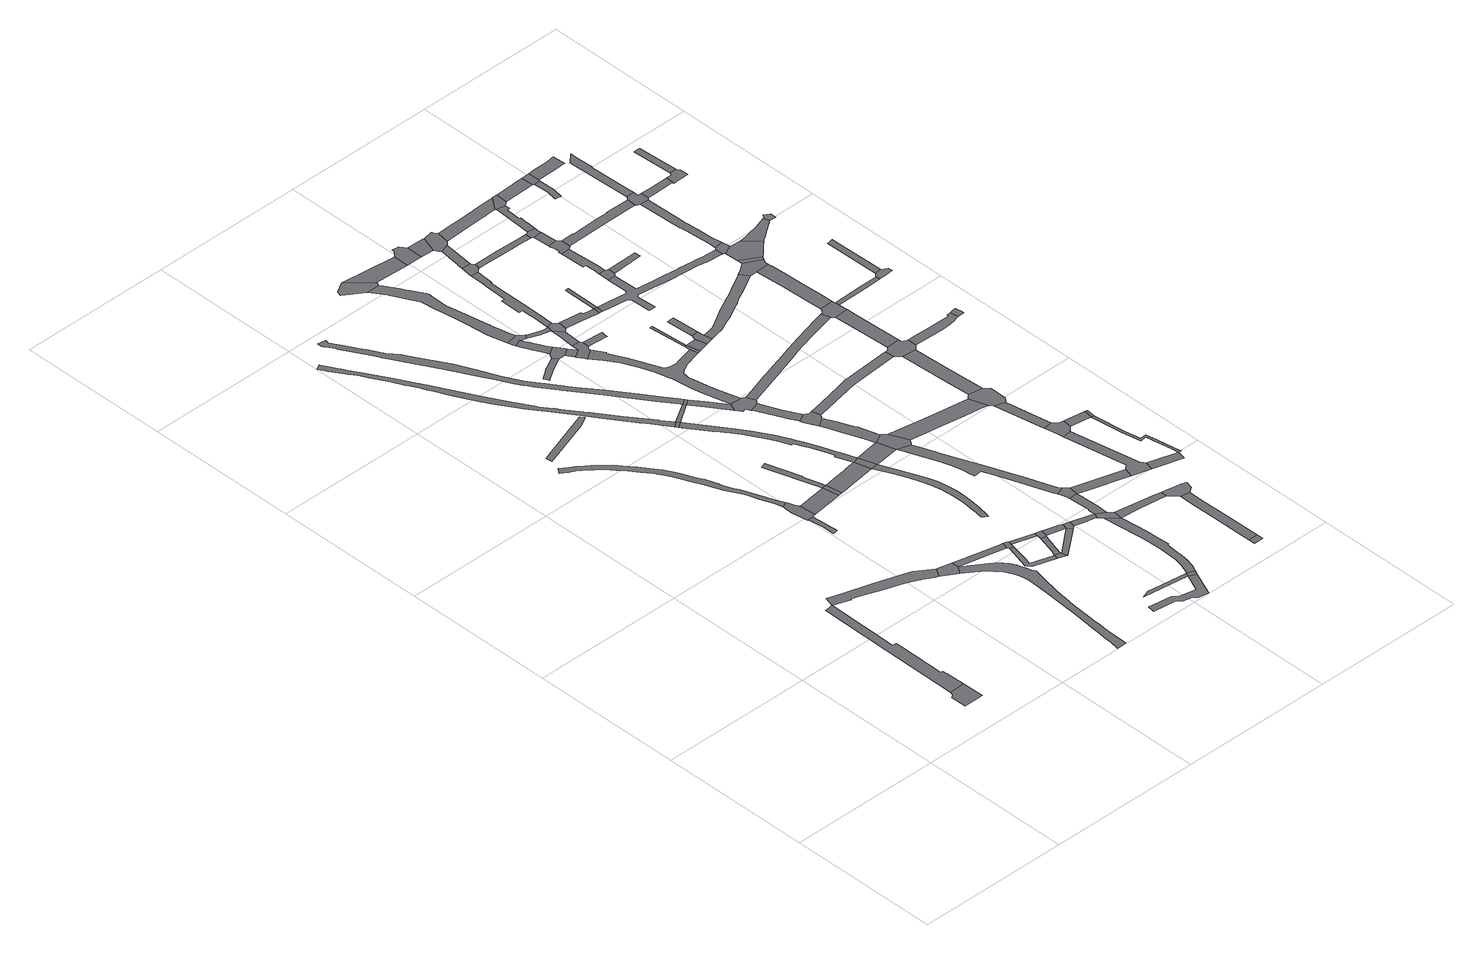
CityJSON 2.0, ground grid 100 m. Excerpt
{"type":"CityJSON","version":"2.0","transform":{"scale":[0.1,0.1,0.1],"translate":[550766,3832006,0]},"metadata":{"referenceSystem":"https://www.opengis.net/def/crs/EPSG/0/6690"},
"CityObjects":{
"road1":{"type":"Road","geometry":[{"type":"MultiSurface","lod":"1","boundaries":[[[0,1,2,3,4,5,6,7,8,9]]]}]},
"road2":{"type":"Road","attributes":{"RoadStructureAttribute.sectionType":"1"},"geometry":[{"type":"MultiSurface","lod":"1","boundaries":[[[10,11,12,13,14,15,16,17,18,19,20,21,22,2,1]]]}]},
"road3":{"type":"Road","geometry":[{"type":"MultiSurface","lod":"1","boundaries":[[[23,24,25,26,27,28,29,20,30,31,32,33,34,35,36,37,38,39,40,41,42,43]]]}]},
"road4":{"type":"Road","attributes":{"RoadStructureAttribute.sectionType":"1"},"geometry":[{"type":"MultiSurface","lod":"1","boundaries":[[[44,45,46,47,48,49,50,51,52,53,54,55,56,57,58,59,60,61,62,63,64,65,66,67,68,69,70,71,72,73,74,75,76,77,78,79,80,81,82,83,84,85,86,87,88,89,90,91,92,93,94,95,96,97,98,99,100,101,102,103,104,105,106,107,108,109,110,111]]]}]},
"road5":{"type":"Road","geometry":[{"type":"MultiSurface","lod":"1","boundaries":[[[112,43,42,113,114,115,116]]]}]},
"road6":{"type":"Road","attributes":{"RoadStructureAttribute.sectionType":"1"},"geometry":[{"type":"MultiSurface","lod":"1","boundaries":[[[117,118,119,120,121,122,123,124,125,126]]]}]},
"road7":{"type":"Road","attributes":{"RoadStructureAttribute.sectionType":"1"},"geometry":[{"type":"MultiSurface","lod":"1","boundaries":[[[127,128,129,130,131,132,133,134,135,136,137,138,139,140,141,142,143,144,145,146,147,148,149,150,151,152,153,154,155,156,157,158,159,160,161,162,163,164,115,114,165,166,167,168,169,170,171,172,173,174,175,176,177,178,179,180,181,182,183,184,185,186,187,188,189,190,191,192]]]}]},
"road8":{"type":"Road","geometry":[{"type":"MultiSurface","lod":"1","boundaries":[[[193,194,195,196,197,198,199]]]}]},
"road9":{"type":"Road","geometry":[{"type":"MultiSurface","lod":"1","boundaries":[[[200,201,202,111,110,203,204,205,206,207,199,198,208,209,210]]]}]},
"road10":{"type":"Road","attributes":{"RoadStructureAttribute.sectionType":"1"},"geometry":[{"type":"MultiSurface","lod":"1","boundaries":[[[211,212,213,214,215,216,217,218,219,220,221,222,223,224,225,226,227,228,229,230,231,232,233,234,235,236,237,238,239,240,241,242,243,244,245,246,247,248,249,250,251,252,253,254,255,256,257,258,259,260,261,262,263,264,265,266,267,268,269,270,271,272,273,274,275]]]}]},
"road11":{"type":"Road","attributes":{"RoadStructureAttribute.sectionType":"1"},"geometry":[{"type":"MultiSurface","lod":"1","boundaries":[[[276,277,278,279,210,209,280,281]]]}]},
"road12":{"type":"Road","attributes":{"RoadStructureAttribute.sectionType":"1"},"geometry":[{"type":"MultiSurface","lod":"1","boundaries":[[[282,283,284,116,115,285,286]]]}]},
"road13":{"type":"Road","geometry":[{"type":"MultiSurface","lod":"1","boundaries":[[[287,276,281,288]]]}]},
"road14":{"type":"Road","attributes":{"RoadStructureAttribute.sectionType":"1"},"geometry":[{"type":"MultiSurface","lod":"1","boundaries":[[[289,290,291,292,276,287]]]}]},
"road15":{"type":"Road","attributes":{"RoadStructureAttribute.sectionType":"1"},"geometry":[{"type":"MultiSurface","lod":"1","boundaries":[[[293,294,295,296,297,298,299,300,301,302,303,304,305,306,307,308,309,310,311,312,313,314,315,316,317,318,319,320,321,322,323,324,325,326,327,328,329,330,331,332,333,334,335,336,337,338,339,340,341,342,343,344,345,346,347,348,349,350,351,352,353,354,355,356,357,358,359,360,361,362]]]}]},
"road16":{"type":"Road","attributes":{"RoadStructureAttribute.sectionType":"1"},"geometry":[{"type":"MultiSurface","lod":"1","boundaries":[[[363,364,365,366,367,368,369,370]]]}]},
"road17":{"type":"Road","geometry":[{"type":"MultiSurface","lod":"1","boundaries":[[[371,372,286,285,363,370,373,374]]]}]},
"road18":{"type":"Road","geometry":[{"type":"MultiSurface","lod":"1","boundaries":[[[275,274,375,376]]]}]},
"road19":{"type":"Road","geometry":[{"type":"MultiSurface","lod":"1","boundaries":[[[367,366,377,378,379,380]]]}]},
"road20":{"type":"Road","attributes":{"RoadStructureAttribute.sectionType":"1"},"geometry":[{"type":"MultiSurface","lod":"1","boundaries":[[[381,382,383,384,385,386,387,388,389,390,391,392,393]]]}]},
"road21":{"type":"Road","attributes":{"RoadStructureAttribute.sectionType":"7"},"geometry":[{"type":"MultiSurface","lod":"1","boundaries":[[[374,373,394,395]]]}]},
"road22":{"type":"Road","attributes":{"RoadStructureAttribute.sectionType":"1"},"geometry":[{"type":"MultiSurface","lod":"1","boundaries":[[[396,397,398,399,400,401,287,288,402,403,404,405,406,407,408,409]]]}]},
"road23":{"type":"Road","attributes":{"RoadStructureAttribute.sectionType":"1"},"geometry":[{"type":"MultiSurface","lod":"1","boundaries":[[[410,411,412,367,380,413,414]]]}]},
"road24":{"type":"Road","attributes":{"RoadStructureAttribute.sectionType":"1"},"geometry":[{"type":"MultiSurface","lod":"1","boundaries":[[[415,416,381,417]]]}]},
"road25":{"type":"Road","geometry":[{"type":"MultiSurface","lod":"1","boundaries":[[[418,419,420,421,422,423,424,425,426,427,428,429]]]}]},
"road26":{"type":"Road","attributes":{"RoadStructureAttribute.sectionType":"7"},"geometry":[{"type":"MultiSurface","lod":"1","boundaries":[[[328,275,376,430]]]}]},
"road27":{"type":"Road","attributes":{"RoadStructureAttribute.sectionType":"1"},"geometry":[{"type":"MultiSurface","lod":"1","boundaries":[[[431,432,433,434,435,436,437,438,439,440,441,442,443,444,376,375,445,446,447,448,449,450,451,452,453,454,455,456,457,458,459,460,461,462,463,464,465,396,466]]]}]},
"road28":{"type":"Road","geometry":[{"type":"MultiSurface","lod":"1","boundaries":[[[467,395,394,468,410,414,469,470,471]]]}]},
"road29":{"type":"Road","attributes":{"RoadStructureAttribute.sectionType":"1"},"geometry":[{"type":"MultiSurface","lod":"1","boundaries":[[[472,378,377,473]]]}]},
"road30":{"type":"Road","attributes":{"RoadStructureAttribute.sectionType":"1"},"geometry":[{"type":"MultiSurface","lod":"1","boundaries":[[[474,475,476,477,478,479,480,481,482,483,484,485,486,487,488,489,490,491,492,493,494,495,496,497,498,499,409]]]}]},
"road31":{"type":"Road","geometry":[{"type":"MultiSurface","lod":"1","boundaries":[[[329,328,430,500]]]}]},
"road32":{"type":"Road","attributes":{"RoadStructureAttribute.sectionType":"1"},"geometry":[{"type":"MultiSurface","lod":"1","boundaries":[[[501,471,470,502,503,472,504]]]}]},
"road33":{"type":"Road","geometry":[{"type":"MultiSurface","lod":"1","boundaries":[[[505,506,507,508,509,510,511,512]]]}]},
"road34":{"type":"Road","geometry":[{"type":"MultiSurface","lod":"1","boundaries":[[[466,396,409,499]]]}]},
"road35":{"type":"Road","attributes":{"RoadStructureAttribute.sectionType":"1"},"geometry":[{"type":"MultiSurface","lod":"1","boundaries":[[[513,514,515,516,517,518,519,520,521]]]}]},
"road36":{"type":"Road","attributes":{"RoadStructureAttribute.sectionType":"1"},"geometry":[{"type":"MultiSurface","lod":"1","boundaries":[[[508,522,523,524,525,526,527,528,529,530,531,532,533,534,535,536,537,538,539,540,541,542,543,544,545,546,547,548,549,550,551,552,553,554,555,556,557,558,509]]]}]},
"road37":{"type":"Road","geometry":[{"type":"MultiSurface","lod":"1","boundaries":[[[417,381,393,559,560]]]}]},
"road38":{"type":"Road","geometry":[{"type":"MultiSurface","lod":"1","boundaries":[[[561,562,563,534,533,564,516,515,565,566,567]]]}]},
"road39":{"type":"Road","attributes":{"RoadStructureAttribute.sectionType":"1"},"geometry":[{"type":"MultiSurface","lod":"1","boundaries":[[[568,500,430,569,570,571]]]}]},
"road40":{"type":"Road","geometry":[{"type":"MultiSurface","lod":"1","boundaries":[[[572,521,520,573,418,429,574,575,576]]]}]},
"road41":{"type":"Road","geometry":[{"type":"MultiSurface","lod":"1","boundaries":[[[504,472,473,577,578]]]}]},
"road42":{"type":"Road","attributes":{"RoadStructureAttribute.sectionType":"1"},"geometry":[{"type":"MultiSurface","lod":"1","boundaries":[[[576,575,579,580]]]}]},
"road43":{"type":"Road","geometry":[{"type":"MultiSurface","lod":"1","boundaries":[[[581,580,579,582,583,584,585,586,587,588,589,590,591,592,593,594]]]}]},
"road44":{"type":"Road","attributes":{"RoadStructureAttribute.sectionType":"7"},"geometry":[{"type":"MultiSurface","lod":"1","boundaries":[[[595,596,597,466,499,598,599,600,601,602]]]}]},
"road45":{"type":"Road","geometry":[{"type":"MultiSurface","lod":"1","boundaries":[[[603,604,567,566,605,606,607,608]]]}]},
"road46":{"type":"Road","geometry":[{"type":"MultiSurface","lod":"1","boundaries":[[[609,571,570,610,611,612,613,614,615,616,617,618,619,620,621,622,623,624,625,626]]]}]},
"road47":{"type":"Road","attributes":{"RoadStructureAttribute.sectionType":"1"},"geometry":[{"type":"MultiSurface","lod":"1","boundaries":[[[627,578,577,628,629,630]]]}]},
"road48":{"type":"Road","attributes":{"RoadStructureAttribute.sectionType":"1"},"geometry":[{"type":"MultiSurface","lod":"1","boundaries":[[[505,512,631,632]]]}]},
"road49":{"type":"Road","attributes":{"RoadStructureAttribute.sectionType":"1"},"geometry":[{"type":"MultiSurface","lod":"1","boundaries":[[[633,634,635,636,637,638,639,640,641,642,643,644,645,646,647,648,649,650,651,652,560,559,653,654,655,656,657,658,659,660,661,662]]]}]},
"road50":{"type":"Road","attributes":{"RoadStructureAttribute.sectionType":"1"},"geometry":[{"type":"MultiSurface","lod":"1","boundaries":[[[663,619,618,664,665,666,667,668,669]]]}]},
"road51":{"type":"Road","geometry":[{"type":"MultiSurface","lod":"1","boundaries":[[[670,671,672,673,674,675,676,677,678,679,680,681,682,683,684,685,686,687,688,587,586,689,690,691,692,693,694,695,696,697,698,699,609,626,700,701,702,703,704,705,706,707,708,709,710,711,712,713,714,715,716,717,718,719,720]]]}]},
"road52":{"type":"Road","attributes":{"RoadStructureAttribute.sectionType":"1"},"geometry":[{"type":"MultiSurface","lod":"1","boundaries":[[[607,721,722,581,594,723,724]]]}]},
"road53":{"type":"Road","geometry":[{"type":"MultiSurface","lod":"1","boundaries":[[[725,726,727,669,668,728,729,730,731,732,733,734,735]]]}]},
"road54":{"type":"Road","attributes":{"RoadStructureAttribute.sectionType":"1"},"geometry":[{"type":"MultiSurface","lod":"1","boundaries":[[[736,737,738,739,740,741,731,730,742,743,744,745,746,595,747]]]}]},
"road55":{"type":"Road","geometry":[{"type":"MultiSurface","lod":"1","boundaries":[[[748,749,750,751,752,608,607,724,753,754]]]}]},
"road56":{"type":"Road","geometry":[{"type":"MultiSurface","lod":"1","boundaries":[[[755,756,757,593,592]]]}]},
"road57":{"type":"Road","geometry":[{"type":"MultiSurface","lod":"1","boundaries":[[[630,629,758,633,662,759,760,761,762]]]}]},
"road58":{"type":"Road","geometry":[{"type":"MultiSurface","lod":"1","boundaries":[[[763,764,747,595,602,765,766,767,768,769,770]]]}]},
"road59":{"type":"Road","attributes":{"RoadStructureAttribute.sectionType":"1"},"geometry":[{"type":"MultiSurface","lod":"1","boundaries":[[[602,771,772,773,774,775,776,777,778,779,780,781,782,783,784,785,786,787,788,789,790,791,792,793,794,795,796,797,798,799,800,801,802,803,804,805,765]]]}]},
"road60":{"type":"Road","attributes":{"RoadStructureAttribute.sectionType":"1"},"geometry":[{"type":"MultiSurface","lod":"1","boundaries":[[[806,807,808,809,810,811,812,813,814,815,816,817,818,819,630,762]]]}]},
"road61":{"type":"Road","geometry":[{"type":"MultiSurface","lod":"1","boundaries":[[[795,794,820,821,822,823,824,814,813,825]]]}]},
"road62":{"type":"Road","attributes":{"RoadStructureAttribute.sectionType":"1"},"geometry":[{"type":"MultiSurface","lod":"1","boundaries":[[[826,827,828,829,830,831,832,833,834,835,836,837,838,839,840,751,750,841,842,843,844,845,846,847,848,849,850,851]]]}]},
"road63":{"type":"Road","attributes":{"RoadStructureAttribute.sectionType":"1"},"geometry":[{"type":"MultiSurface","lod":"1","boundaries":[[[852,853,854,855,856,857,858,859,860,754,753,861,862,863,864]]]}]},
"road64":{"type":"Road","geometry":[{"type":"MultiSurface","lod":"1","boundaries":[[[865,866,867,632,631,868,869,870,871]]]}]},
"road65":{"type":"Road","attributes":{"RoadStructureAttribute.sectionType":"1"},"geometry":[{"type":"MultiSurface","lod":"1","boundaries":[[[872,873,874,759,662,875,876,877]]]}]},
"road66":{"type":"Road","geometry":[{"type":"MultiSurface","lod":"1","boundaries":[[[878,879,880,720,719,881]]]}]},
"road67":{"type":"Road","geometry":[{"type":"MultiSurface","lod":"1","boundaries":[[[882,883,884,885,826,851,886,887,888,889]]]}]},
"road68":{"type":"Road","attributes":{"RoadStructureAttribute.sectionType":"1"},"geometry":[{"type":"MultiSurface","lod":"1","boundaries":[[[890,891,892,879,878]]]}]},
"road69":{"type":"Road","geometry":[{"type":"MultiSurface","lod":"1","boundaries":[[[893,894,895,896]]]}]},
"road70":{"type":"Road","attributes":{"RoadStructureAttribute.sectionType":"1"},"geometry":[{"type":"MultiSurface","lod":"1","boundaries":[[[897,898,878,881,899,900]]]}]},
"road71":{"type":"Road","geometry":[{"type":"MultiSurface","lod":"1","boundaries":[[[864,863,901,902]]]}]},
"road72":{"type":"Road","attributes":{"RoadStructureAttribute.sectionType":"1"},"geometry":[{"type":"MultiSurface","lod":"1","boundaries":[[[903,869,868,904,905]]]}]},
"road73":{"type":"Road","attributes":{"RoadStructureAttribute.sectionType":"1"},"geometry":[{"type":"MultiSurface","lod":"1","boundaries":[[[906,907,825,813,908,909,910,911]]]}]},
"road74":{"type":"Road","attributes":{"RoadStructureAttribute.sectionType":"1"},"geometry":[{"type":"MultiSurface","lod":"1","boundaries":[[[912,913,914,915,916,882,889]]]}]},
"road75":{"type":"Road","geometry":[{"type":"MultiSurface","lod":"1","boundaries":[[[917,918,919,864,902]]]}]},
"road76":{"type":"Road","geometry":[{"type":"MultiSurface","lod":"1","boundaries":[[[920,921,922,897,900,923,924,925]]]}]},
"road77":{"type":"Road","attributes":{"RoadStructureAttribute.sectionType":"1"},"geometry":[{"type":"MultiSurface","lod":"1","boundaries":[[[926,927,928,929,930,770,769,931,932,933,934,935,936]]]}]},
"road78":{"type":"Road","attributes":{"RoadStructureAttribute.sectionType":"1"},"geometry":[{"type":"MultiSurface","lod":"1","boundaries":[[[937,938,939,940,893,896,941,942,943,944]]]}]},
"road79":{"type":"Road","geometry":[{"type":"MultiSurface","lod":"1","boundaries":[[[945,946,947,905,904,948,949,913,912,950,951,952,953]]]}]},
"road80":{"type":"Road","geometry":[{"type":"MultiSurface","lod":"1","boundaries":[[[954,955,956,922,921]]]}]},
"road81":{"type":"Road","attributes":{"RoadStructureAttribute.sectionType":"1"},"geometry":[{"type":"MultiSurface","lod":"1","boundaries":[[[957,958,959,960,735,734,961,962,963,964,965]]]}]},
"road82":{"type":"Road","attributes":{"RoadStructureAttribute.sectionType":"1"},"geometry":[{"type":"MultiSurface","lod":"1","boundaries":[[[966,967,968,969,970,971,972,973,974,975,976,977,623,622,978,979,980,981,982,983,984,985,986,987]]]}]},
"road83":{"type":"Road","geometry":[{"type":"MultiSurface","lod":"1","boundaries":[[[988,989,990,877,876,937,944,991,992]]]}]},
"road84":{"type":"Road","attributes":{"RoadStructureAttribute.sectionType":"1"},"geometry":[{"type":"MultiSurface","lod":"1","boundaries":[[[993,994,995,996,997,998,888,887,999,1000,1001,1002,1003,1004,1005]]]}]},
"road85":{"type":"Road","attributes":{"RoadStructureAttribute.sectionType":"1"},"geometry":[{"type":"MultiSurface","lod":"1","boundaries":[[[1006,1007,1008,1009,1010,1011,911,910,1012,1013]]]}]},
"road86":{"type":"Road","geometry":[{"type":"MultiSurface","lod":"1","boundaries":[[[1014,1015,1016,1017,1018,1019]]]}]},
"road87":{"type":"Road","geometry":[{"type":"MultiSurface","lod":"1","boundaries":[[[1020,1021,1022,1023,1024,1008,1007,1025,1026]]]}]},
"road88":{"type":"Road","attributes":{"RoadStructureAttribute.sectionType":"1"},"geometry":[{"type":"MultiSurface","lod":"1","boundaries":[[[1027,1028,1022,1021,1029]]]}]},
"road89":{"type":"Road","attributes":{"RoadStructureAttribute.sectionType":"1"},"geometry":[{"type":"MultiSurface","lod":"1","boundaries":[[[1030,1031,1032,1033,1034,1035,1036,1014,1019]]]}]},
"road90":{"type":"Road","geometry":[{"type":"MultiSurface","lod":"1","boundaries":[[[1037,1038,1039,1013,1012,1040,1041,1042]]]}]},
"road91":{"type":"Road","attributes":{"RoadStructureAttribute.sectionType":"1"},"geometry":[{"type":"MultiSurface","lod":"1","boundaries":[[[1043,1044,1045,1046,1047,1048,1049,1050,953,952,1051,1052,1053,1054,1055,1056,1057,1058,1059]]]}]},
"road92":{"type":"Road","geometry":[{"type":"MultiSurface","lod":"1","boundaries":[[[1060,1061,1062,936,935,1063,1027,1029,1064,1065,1066,1067,1068,1069,1070]]]}]},
"road93":{"type":"Road","attributes":{"RoadStructureAttribute.sectionType":"1"},"geometry":[{"type":"MultiSurface","lod":"1","boundaries":[[[1071,1072,1073,1074,1075,1076,1077,1078,1079,1080,1081,1082,925,924,1083,1084,1085,1086,1087,1088,1089,1090,1091,1092,1093,1094]]]}]},
"road94":{"type":"Road","geometry":[{"type":"MultiSurface","lod":"1","boundaries":[[[1095,1096,1097,1098,1099,1100,1101,1102,1033,1032,1103,1104]]]}]},
"road95":{"type":"Road","attributes":{"RoadStructureAttribute.sectionType":"1"},"geometry":[{"type":"MultiSurface","lod":"1","boundaries":[[[1015,1105,1106,1107,1108,1109,1110,1111,902,901,1112,1113,1114,1115,1116,1117,1118,1119,1120,1121,1122,1123,1124,1125,1126,1127,1128,1129,1130,1131,1132,1133,1134,1135,1136,1137,1138,1139,1140,1141,1016]]]}]},
"road96":{"type":"Road","attributes":{"RoadStructureAttribute.sectionType":"1"},"geometry":[{"type":"MultiSurface","lod":"1","boundaries":[[[1142,1143,1144,1098,1097]]]}]},
"road97":{"type":"Road","geometry":[{"type":"MultiSurface","lod":"1","boundaries":[[[1145,1146,1005,1004,1147,1143,1142,1148,1149]]]}]},
"road98":{"type":"Road","geometry":[{"type":"MultiSurface","lod":"1","boundaries":[[[1150,1151,1018,1017]]]}]},
"road99":{"type":"Road","attributes":{"RoadStructureAttribute.sectionType":"1"},"geometry":[{"type":"MultiSurface","lod":"1","boundaries":[[[1152,1153,1154,1060,1070,1155,1156,1157]]]}]},
"road100":{"type":"Road","attributes":{"RoadStructureAttribute.sectionType":"1"},"geometry":[{"type":"MultiSurface","lod":"1","boundaries":[[[1026,1025,1158,1159,1160]]]}]},
"road101":{"type":"Road","attributes":{"RoadStructureAttribute.sectionType":"1"},"geometry":[{"type":"MultiSurface","lod":"1","boundaries":[[[1161,1162,1163,1164,1165,1166,1042,1167,1168,1169,1170,1171,1172,1173]]]}]},
"road102":{"type":"Road","attributes":{"RoadStructureAttribute.sectionType":"1"},"geometry":[{"type":"MultiSurface","lod":"1","boundaries":[[[1174,1145,1149,1175,1176,1177,1178,1179,1180,1181,1182,1183]]]}]},
"road103":{"type":"Road","geometry":[{"type":"MultiSurface","lod":"1","boundaries":[[[1184,1185,1186,1187,1188,1189,1190,957,965,1191,1192,1152,1157,1193,1194,1195]]]}]},
"road104":{"type":"Road","geometry":[{"type":"MultiSurface","lod":"1","boundaries":[[[1160,1159,1161,1173,1196]]]}]},
"road105":{"type":"Road","geometry":[{"type":"MultiSurface","lod":"1","boundaries":[[[1197,1198,1043,1059,1174,1183,1199,1200]]]}]},
"road106":{"type":"Road","attributes":{"RoadStructureAttribute.sectionType":"1"},"geometry":[{"type":"MultiSurface","lod":"1","boundaries":[[[1201,1202,1203,1204,1205,1189,1188]]]}]},
"road107":{"type":"Road","geometry":[{"type":"MultiSurface","lod":"1","boundaries":[[[1206,1207,1208,1209,1210,966,987,1211,1204,1203,1212,1213,1214]]]}]},
"road108":{"type":"Road","attributes":{"RoadStructureAttribute.sectionType":"1"},"geometry":[{"type":"MultiSurface","lod":"1","boundaries":[[[1215,1216,1217,1218,1219,1104,1103,1220,1221,1222]]]}]},
"road109":{"type":"Road","attributes":{"RoadStructureAttribute.sectionType":"1"},"geometry":[{"type":"MultiSurface","lod":"1","boundaries":[[[1223,1224,1225,1226,1197,1200,1227,1228,1229]]]}]},
"road110":{"type":"Road","attributes":{"RoadStructureAttribute.sectionType":"1"},"geometry":[{"type":"MultiSurface","lod":"1","boundaries":[[[1230,1231,1232,1233,1234,1235,1236,1237,1208,1207]]]}]},
"road111":{"type":"Road","attributes":{"RoadStructureAttribute.sectionType":"1"},"geometry":[{"type":"MultiSurface","lod":"1","boundaries":[[[1238,1239,1240,1241,1242,1071,1094,1243,1244,1235,1234,1245,1246]]]}]},
"road112":{"type":"Road","attributes":{"RoadStructureAttribute.sectionType":"1"},"geometry":[{"type":"MultiSurface","lod":"1","boundaries":[[[1247,1248,1249,1250,1251,1252,1195,1194,1253,1254,1255,1256,1257,1258,1259]]]}]},
"road113":{"type":"Road","geometry":[{"type":"MultiSurface","lod":"1","boundaries":[[[1260,1261,1262,1263,1264,1265,1266]]]}]},
"road114":{"type":"Road","geometry":[{"type":"MultiSurface","lod":"1","boundaries":[[[1267,1268,1238,1246,1269]]]}]},
"road115":{"type":"Road","geometry":[{"type":"MultiSurface","lod":"1","boundaries":[[[1270,1271,1272,1273,1274,1275,1131,1130,1276,1277,1278]]]}]},
"road116":{"type":"Road","geometry":[{"type":"MultiSurface","lod":"1","boundaries":[[[1279,1223,1229,1266,1265,1280]]]}]},
"road117":{"type":"Road","attributes":{"RoadStructureAttribute.sectionType":"1"},"geometry":[{"type":"MultiSurface","lod":"1","boundaries":[[[1281,1214,1213,1282,1283,1284]]]}]},
"road118":{"type":"Road","attributes":{"RoadStructureAttribute.sectionType":"1"},"geometry":[{"type":"MultiSurface","lod":"1","boundaries":[[[1285,1278,1277,1267,1269,1286,1287,1288,1289,1290]]]}]},
"road119":{"type":"Road","attributes":{"RoadStructureAttribute.sectionType":"1"},"geometry":[{"type":"MultiSurface","lod":"1","boundaries":[[[1291,1292,1293,1294,1295,1296,1297,1298,1299,1300,1273,1272,1301,1302,1303,1304,1305,1306,1307]]]}]},
"road120":{"type":"Road","geometry":[{"type":"MultiSurface","lod":"1","boundaries":[[[1308,1309,1247,1259,1310,1311]]]}]},
"road121":{"type":"Road","attributes":{"RoadStructureAttribute.sectionType":"1"},"geometry":[{"type":"MultiSurface","lod":"1","boundaries":[[[1312,1313,1314,1315,1316,1279,1280,1317,1318,1319,1320,1321,1322]]]}]},
"road122":{"type":"Road","geometry":[{"type":"MultiSurface","lod":"1","boundaries":[[[1323,1324,1325,1222,1221,1326,1291,1307,1327,1328]]]}]},
"road123":{"type":"Road","attributes":{"RoadStructureAttribute.sectionType":"1"},"geometry":[{"type":"MultiSurface","lod":"1","boundaries":[[[1329,1330,1331,1332,1333,1334,1290,1289,1335,1336,1337,1338,1339]]]}]},
"road124":{"type":"Road","attributes":{"RoadStructureAttribute.sectionType":"1"},"geometry":[{"type":"MultiSurface","lod":"1","boundaries":[[[1340,1341,1342,1343,1344,1345,1346,1325,1324]]]}]},
"road125":{"type":"Road","geometry":[{"type":"MultiSurface","lod":"1","boundaries":[[[1347,1348,1349,1350,1351,1352,1284,1283,1353,1354,1355,1356,1357]]]}]},
"road126":{"type":"Road","attributes":{"RoadStructureAttribute.sectionType":"1"},"geometry":[{"type":"MultiSurface","lod":"1","boundaries":[[[1358,1359,1360,1361,1350,1349]]]}]},
"road127":{"type":"Road","attributes":{"RoadStructureAttribute.sectionType":"1"},"geometry":[{"type":"MultiSurface","lod":"1","boundaries":[[[1362,1328,1327,1363,1364,1365,1366,1367,1368]]]}]},
"road128":{"type":"Road","geometry":[{"type":"MultiSurface","lod":"1","boundaries":[[[1369,1370,1371,1329,1339,1372,1373]]]}]},
"road129":{"type":"Road","geometry":[{"type":"MultiSurface","lod":"1","boundaries":[[[1374,1375,1376,1368,1367,1377,1378,1379]]]}]},
"road130":{"type":"Road","attributes":{"RoadStructureAttribute.sectionType":"1"},"geometry":[{"type":"MultiSurface","lod":"1","boundaries":[[[1380,1381,1382,1375,1374]]]}]}
},
"vertices":[
[608,316,0],[607,365,0],[506,363,0],[501,346,0],[494,333,0],[479,326,0],[478,222,0],[518,222,0],[566,221,0],[610,222,0],
[605,497,0],[603,498,0],[601,524,0],[590,525,0],[592,743,0],[592,826,0],[592,844,0],[592,875,0],[577,875,0],[564,875,0],[573,1356,0],[516,1348,0],[511,875,0],
[1180,1203,0],[1095,1260,0],[1093,1261,0],[1054,1274,0],[857,1338,0],[688,1391,0],[593,1421,0],[601,1346,0],[602,1346,0],[681,1317,0],[684,1326,0],[749,1303,0],[865,1261,0],[988,1218,0],[1055,1188,0],[1075,1179,0],[1081,1176,0],[1146,1140,0],[1162,1131,0],[1165,1130,0],[1201,1189,0],
[997,2219,0],[976,2270,0],[971,2285,0],[953,2335,0],[934,2382,0],[916,2430,0],[901,2462,0],[877,2512,0],[870,2544,0],[870,2548,0],[868,2555,0],[867,2556,0],[865,2564,0],[854,2598,0],[845,2616,0],[841,2625,0],[823,2666,0],[793,2737,0],[772,2779,0],[736,2843,0],[694,2907,0],[654,2962,0],[604,3023,0],[587,3044,0],[578,3054,0],[559,3073,0],[526,3105,0],[486,3144,0],[460,3164,0],[426,3192,0],[424,3193,0],[419,3196,0],[389,3216,0],[342,3250,0],[340,3251,0],[313,3215,0],[331,3201,0],[357,3187,0],[367,3182,0],[382,3174,0],[392,3168,0],[418,3148,0],[448,3128,0],[473,3105,0],[507,3072,0],[536,3042,0],[542,3036,0],[551,3025,0],[556,3018,0],[581,2988,0],[640,2911,0],[680,2855,0],[696,2828,0],[721,2785,0],[742,2741,0],[780,2658,0],[810,2592,0],[829,2543,0],[833,2533,0],[853,2483,0],[906,2380,0],[920,2341,0],[934,2302,0],[952,2253,0],[967,2210,0],[972,2194,0],[983,2156,0],[1016,2177,0],
[1216,1185,0],[1231,1090,0],[1264,1069,0],[1294,1118,0],[1300,1165,0],
[365,3321,0],[415,3337,0],[427,3342,0],[688,3429,0],[754,3465,0],[737,3492,0],[705,3481,0],[414,3380,0],[353,3358,0],[359,3319,0],
[1490,22,0],[1490,46,0],[1489,66,0],[1491,95,0],[1492,126,0],[1495,173,0],[1498,215,0],[1501,269,0],[1505,308,0],[1510,374,0],[1515,427,0],[1519,473,0],[1526,522,0],[1530,552,0],[1540,613,0],[1546,643,0],[1551,669,0],[1555,692,0],[1560,713,0],[1565,741,0],[1569,759,0],[1572,771,0],[1578,797,0],[1571,809,0],[1565,823,0],[1556,854,0],[1553,862,0],[1545,885,0],[1537,906,0],[1534,912,0],[1524,931,0],[1515,946,0],[1506,959,0],[1496,971,0],[1486,982,0],[1473,995,0],[1465,1002,0],[1442,1021,0],[1311,1040,0],[1357,1004,0],[1403,964,0],[1410,956,0],[1433,933,0],[1448,911,0],[1466,875,0],[1473,853,0],[1481,826,0],[1488,802,0],[1490,788,0],[1491,784,0],[1493,767,0],[1493,728,0],[1489,668,0],[1484,604,0],[1479,540,0],[1475,472,0],[1471,434,0],[1470,414,0],[1465,365,0],[1459,308,0],[1450,233,0],[1445,180,0],[1437,101,0],[1433,64,0],[1425,2,0],[1490,6,0],
[1016,1878,0],[1016,1800,0],[1016,1798,0],[1033,1801,0],[1049,1803,0],[1037,1983,0],[1001,1977,0],
[1050,2101,0],[1037,2129,0],[1022,2163,0],[981,2144,0],[979,2121,0],[980,2092,0],[980,2087,0],[999,1977,0],[1037,1984,0],[1062,1988,0],[1052,2096,0],
[1079,3094,0],[1025,3169,0],[1024,3171,0],[973,3241,0],[907,3332,0],[802,3481,0],[796,3489,0],[769,3527,0],[708,3612,0],[691,3636,0],[668,3669,0],[638,3711,0],[625,3732,0],[567,3829,0],[561,3839,0],[558,3846,0],[481,3989,0],[379,4187,0],[342,4257,0],[298,4340,0],[243,4439,0],[158,4588,0],[126,4647,0],[123,4650,0],[96,4697,0],[93,4701,0],[67,4753,0],[38,4805,0],[3,4785,0],[22,4753,0],[35,4731,0],[65,4679,0],[75,4662,0],[96,4633,0],[96,4632,0],[97,4631,0],[124,4590,0],[137,4567,0],[155,4533,0],[213,4424,0],[251,4350,0],[256,4340,0],[288,4278,0],[301,4249,0],[305,4241,0],[306,4239,0],[325,4200,0],[365,4117,0],[407,4032,0],[444,3957,0],[484,3888,0],[512,3843,0],[523,3825,0],[569,3753,0],[627,3671,0],[645,3644,0],[708,3554,0],[748,3496,0],[793,3429,0],[870,3319,0],[934,3227,0],[941,3218,0],[972,3173,0],[1045,3068,0],[1080,3093,0],
[1251,2123,0],[1246,2122,0],[1241,2121,0],[1153,2110,0],[1175,2003,0],[1268,2016,0],
[1596,1097,0],[1478,1123,0],[1463,1125,0],[1604,1051,0],[1614,1093,0],
[1280,2128,0],[1294,2020,0],
[1237,2270,0],[1244,2273,0],[1175,2498,0],[1139,2485,0],
[161,4941,0],[161,4910,0],[161,4907,0],[168,4897,0],[183,4876,0],[204,4844,0],[209,4837,0],[206,4835,0],[205,4834,0],[207,4830,0],[223,4801,0],[239,4771,0],[245,4761,0],[268,4718,0],[319,4625,0],[327,4609,0],[330,4604,0],[409,4460,0],[475,4342,0],[506,4289,0],[604,4102,0],[631,4050,0],[686,3944,0],[708,3902,0],[709,3899,0],[713,3894,0],[734,3863,0],[741,3853,0],[822,3735,0],[831,3721,0],[948,3557,0],[977,3517,0],[1130,3297,0],[1209,3187,0],[1211,3185,0],[1215,3179,0],[1250,3203,0],[1228,3234,0],[1181,3300,0],[1181,3301,0],[1106,3408,0],[995,3566,0],[901,3692,0],[804,3833,0],[774,3875,0],[735,3930,0],[675,4049,0],[670,4060,0],[667,4068,0],[625,4165,0],[623,4171,0],[621,4175,0],[617,4183,0],[611,4196,0],[563,4303,0],[540,4343,0],[461,4484,0],[418,4562,0],[392,4593,0],[365,4625,0],[364,4627,0],[360,4634,0],[354,4644,0],[345,4661,0],[312,4724,0],[292,4759,0],[279,4781,0],[239,4851,0],[207,4908,0],[212,4931,0],
[1611,1037,0],[1565,870,0],[1590,840,0],[1737,794,0],[1745,823,0],[1598,869,0],[1608,906,0],[1636,1032,0],
[1641,1087,0],[1630,1089,0],[1641,1057,0],[1648,1080,0],
[1058,3049,0],[1094,3074,0],
[1796,774,0],[1784,810,0],[1782,813,0],[1781,815,0],
[2141,188,0],[2089,71,0],[1987,94,0],[1950,122,0],[1796,142,0],[1790,97,0],[1932,78,0],[1968,52,0],[2025,39,0],[2050,14,0],[2116,5,0],[2137,52,0],[2185,164,0],
[1794,1011,0],[1801,1036,0],
[1530,2165,0],[1527,2164,0],[1510,2162,0],[1456,2154,0],[1453,2153,0],[1353,2138,0],[1323,2024,0],[1379,2032,0],[1406,2036,0],[1454,2043,0],[1482,2048,0],[1527,2054,0],[1533,2054,0],[1559,2058,0],
[1792,982,0],[1757,856,0],[1746,826,0],[1792,856,0],[1826,972,0],
[1887,245,0],[1839,227,0],[2148,211,0],
[985,3962,0],[906,3922,0],[895,3916,0],[888,3911,0],[825,3867,0],[834,3850,0],[843,3833,0],[845,3834,0],[906,3876,0],[918,3884,0],[1005,3929,0],[1007,3930,0],
[1226,3162,0],
[1550,2236,0],[1533,2281,0],[1531,2286,0],[1494,2386,0],[1450,2494,0],[1438,2521,0],[1425,2549,0],[1382,2641,0],[1348,2700,0],[1326,2738,0],[1271,2824,0],[1220,2899,0],[1151,2993,0],[1099,3067,0],[1070,3032,0],[1154,2913,0],[1167,2896,0],[1182,2879,0],[1205,2842,0],[1214,2835,0],[1261,2763,0],[1319,2668,0],[1342,2626,0],[1369,2571,0],[1394,2511,0],[1402,2515,0],[1406,2506,0],[1431,2457,0],[1450,2417,0],[1467,2373,0],[1489,2312,0],[1500,2280,0],[1496,2279,0],[1489,2276,0],[1490,2271,0],[1568,2179,0],
[1839,1025,0],[1798,1003,0],[1830,977,0],[1834,980,0],[1843,1023,0],
[1954,949,0],[1978,919,0],
[1562,2051,0],[1610,1949,0],[1648,1857,0],[1674,1785,0],[1690,1725,0],[1703,1657,0],[1711,1580,0],[1709,1493,0],[1703,1419,0],[1703,1415,0],[1691,1340,0],[1707,1329,0],[1724,1318,0],[1725,1326,0],[1742,1412,0],[1742,1413,0],[1743,1415,0],[1752,1480,0],[1756,1546,0],[1756,1603,0],[1748,1663,0],[1737,1728,0],[1719,1790,0],[1688,1870,0],[1655,1952,0],[1606,2062,0],
[1261,3187,0],
[1939,995,0],[1928,956,0],[1940,953,0],[1965,987,0],
[627,5231,0],[554,5191,0],[543,5155,0],[666,5075,0],[754,5073,0],[756,5079,0],[760,5088,0],[764,5100,0],
[1033,4066,0],[1029,4074,0],[968,4194,0],[921,4174,0],[929,4155,0],[958,4089,0],[990,4027,0],[1004,3998,0],[1056,4032,0],
[682,5051,0],[707,5014,0],[731,4979,0],[737,4970,0],[785,4873,0],[818,4809,0],[829,4716,0],[839,4649,0],[853,4557,0],[861,4502,0],[876,4346,0],[905,4225,0],[983,4243,0],[972,4270,0],[956,4347,0],[948,4387,0],[945,4400,0],[945,4401,0],[947,4402,0],[941,4421,0],[931,4474,0],[926,4509,0],[920,4539,0],[904,4628,0],[893,4690,0],[895,4811,0],[895,4813,0],[895,4820,0],[895,4832,0],[889,4842,0],[842,4925,0],[841,4927,0],[832,4943,0],[812,4979,0],[793,5011,0],[783,5028,0],[767,5057,0],
[2197,191,0],[2151,211,0],
[1005,4222,0],[1002,4225,0],[985,4240,0],[912,4194,0],[984,4189,0],[1005,4182,0],[1025,4208,0],
[1315,3112,0],[1289,3074,0],[1380,2945,0],[1400,2993,0],
[1092,3977,0],[1000,3990,0],[1029,3930,0],[1054,3931,0],[1101,3965,0],
[1996,933,0],[2008,974,0],
[1083,3880,0],[1138,3913,0],
[1141,3963,0],[1087,3874,0],[1088,3871,0],[1089,3870,0],[1113,3834,0],[1120,3824,0],[1184,3869,0],[1184,3871,0],[1185,3876,0],[1185,3883,0],[1186,3887,0],[1200,3899,0],[1201,3944,0],[1191,3960,0],
[1735,2205,0],[1658,2193,0],[1571,2180,0],[1613,2063,0],[1624,2065,0],[1656,2070,0],[1745,2083,0],[1772,2087,0],
[1125,4171,0],[1043,4198,0],[1038,4168,0],[1083,4153,0],[1150,4137,0],[1157,4169,0],
[1404,2996,0],[1395,2923,0],[1405,2908,0],[1407,2904,0],[1410,2905,0],[1418,2908,0],[1427,2912,0],[1430,2913,0],[1433,2905,0],[1446,2880,0],[1508,2900,0],[1514,2907,0],[1518,2912,0],[1529,2926,0],[1502,2980,0],[1490,2987,0],[1487,2988,0],[1479,2992,0],
[2150,931,0],[2051,920,0],[2138,899,0],[2154,930,0],
[987,5093,0],[990,5192,0],
[2164,862,0],[2164,860,0],[2165,849,0],[2166,836,0],[2166,828,0],[2169,809,0],[2171,791,0],[2174,765,0],[2179,715,0],[2183,675,0],[2190,627,0],[2191,605,0],[2193,536,0],[2196,458,0],[2192,349,0],[2192,345,0],[2191,341,0],[2189,333,0],[2179,277,0],[2156,221,0],[2217,237,0],[2235,295,0],[2238,339,0],[2241,379,0],[2248,460,0],[2259,461,0],[2254,553,0],[2249,627,0],[2243,703,0],[2232,804,0],
[1565,2768,0],[1457,2859,0],[1484,2803,0],[1511,2748,0],[1541,2684,0],[1567,2629,0],[1622,2655,0],
[1574,3492,0],[1529,3481,0],[1477,3468,0],[1458,3462,0],[1440,3457,0],[1425,3456,0],[1411,3457,0],[1405,3458,0],[1388,3462,0],[1378,3465,0],[1375,3466,0],[1366,3472,0],[1360,3479,0],[1324,3571,0],[1313,3597,0],[1277,3680,0],[1234,3773,0],[1227,3787,0],[1232,3790,0],[1173,3750,0],[1227,3669,0],[1269,3573,0],[1301,3487,0],[1325,3394,0],[1330,3374,0],[1333,3346,0],[1337,3310,0],[1345,3242,0],[1360,3176,0],[1393,3036,0],[1451,3092,0],[1450,3093,0],[1443,3117,0],[1435,3152,0],[1423,3203,0],[1423,3204,0],[1421,3212,0],[1407,3287,0],[1401,3326,0],[1404,3354,0],[1406,3361,0],[1407,3369,0],[1416,3376,0],[1426,3384,0],[1437,3389,0],[1441,3391,0],[1467,3405,0],[1474,3408,0],[1558,3432,0],[1588,3440,0],[1575,3492,0],
[1149,4133,0],[1146,4056,0],[1191,3967,0],[1197,4077,0],
[1654,2640,0],[1639,2647,0],[1636,2648,0],[1576,2608,0],[1597,2563,0],[1614,2523,0],[1671,2562,0],[1675,2568,0],[1679,2574,0],[1687,2586,0],[1675,2644,0],
[1783,2288,0],[1765,2347,0],[1757,2372,0],[1754,2379,0],[1740,2410,0],[1705,2490,0],[1635,2473,0],[1664,2400,0],[1693,2322,0],[1715,2261,0],[1733,2210,0],[1799,2238,0],
[1216,4158,0],[1210,4165,0],[1197,4180,0],[1158,4175,0],[1158,4168,0],[1221,4096,0],[1228,4156,0],
[1333,3887,0],[1336,3913,0],[1337,3932,0],
[2140,895,0],[2238,866,0],[2236,868,0],[2220,883,0],[2211,890,0],
[1807,2231,0],[1804,2234,0],[1859,2058,0],[1863,2063,0],[1864,2064,0],[1880,2086,0],[1884,2092,0],[1833,2209,0],
[1776,2079,0],[1783,2063,0],[1784,2061,0],[1809,1994,0],[1844,1907,0],[1872,1829,0],[1890,1767,0],[1895,1744,0],[1906,1696,0],[1912,1651,0],[1916,1620,0],[1928,1622,0],[1929,1622,0],[1952,1626,0],[1961,1627,0],[1969,1628,0],[1970,1628,0],[1971,1626,0],[1998,1552,0],[2039,1439,0],[2079,1330,0],[2100,1274,0],[2119,1220,0],[2129,1194,0],[2183,1213,0],[2169,1237,0],[2142,1313,0],[2107,1411,0],[2066,1519,0],[2022,1632,0],[2003,1683,0],[1986,1726,0],[1925,1884,0],[1912,1921,0],[1875,2017,0],
[2210,898,0],[2210,932,0],[2211,973,0],[2211,983,0],[2208,1076,0],[2208,1079,0],[2207,1096,0],[2204,1123,0],[2149,1120,0],[2151,1094,0],[2156,998,0],[2156,992,0],[2156,980,0],[2151,973,0],
[2142,1157,0],[2143,1156,0],[2143,1155,0],[2145,1151,0],[2148,1140,0],[2215,1184,0],
[1172,4782,0],[1168,4687,0],[1167,4664,0],[1164,4597,0],[1163,4576,0],[1160,4524,0],[1160,4512,0],[1160,4510,0],[1138,4510,0],[1137,4429,0],[1137,4371,0],[1161,4371,0],[1161,4349,0],[1160,4292,0],[1160,4246,0],[1197,4183,0],[1200,4291,0],[1202,4349,0],[1202,4416,0],[1202,4429,0],[1204,4593,0],[1204,4596,0],[1204,4598,0],[1205,4664,0],[1212,4665,0],[1221,4780,0],
[1442,4111,0],[1435,4112,0],[1433,4113,0],[1377,4121,0],[1375,4135,0],[1371,4138,0],[1357,4140,0],[1299,4147,0],[1251,4153,0],[1335,4081,0],[1434,4067,0],[1445,4065,0],[1452,4110,0],
[1024,5245,0],[1022,5229,0],[999,5202,0],[1092,5089,0],[1095,5198,0],[1092,5204,0],[1067,5240,0],
[2492,822,0],[2405,837,0],[2268,861,0],[2363,793,0],[2542,770,0],[2543,812,0],
[1585,3532,0],[1572,3531,0],[1574,3506,0],[1606,3444,0],
[1183,4865,0],[1174,4803,0],[1173,4802,0],[1172,4794,0],[1242,4800,0],[1250,4800,0],[1258,4840,0],[1242,4861,0],
[1569,3781,0],[1562,3779,0],[1554,3778,0],
[2597,181,0],[2597,138,0],[2658,139,0],[2657,181,0],
[1657,3536,0],[1645,3535,0],[1664,3459,0],[1675,3461,0],
[1465,4062,0],[1472,4108,0],
[1209,5194,0],[1179,5086,0],[1214,5194,0],
[2410,1127,0],[2261,1171,0],[2304,1094,0],[2470,1045,0],[2526,1029,0],[2543,1088,0],
[1265,5064,0],[1206,5045,0],[1193,4945,0],[1188,4904,0],[1188,4903,0],
[1472,4335,0],[1462,4335,0],[1452,4335,0],
[1715,3540,0],[1713,3571,0],[1668,3568,0],[1706,3469,0],[1728,3474,0],[1716,3525,0],
[2228,2148,0],[2065,2173,0],[1889,2201,0],[1867,2204,0],[1850,2207,0],[1991,2075,0],[2099,2059,0],[2242,2036,0],[2342,2021,0],[2398,2012,0],[2360,2128,0],
[2594,713,0],[2594,597,0],[2595,456,0],[2596,231,0],[2655,358,0],[2655,451,0],[2654,589,0],[2654,704,0],
[1285,5197,0],[1281,5203,0],[1279,5206,0],[1183,5081,0],[1199,5056,0],[1269,5069,0],[1277,5078,0],[1289,5091,0],[1302,5172,0],
[1703,3754,0],[1680,3753,0],[1658,3751,0],
[2323,2735,0],[1990,2711,0],[1926,2697,0],[1768,2663,0],[1747,2598,0],[1839,2618,0],[1938,2638,0],[1999,2651,0],[2328,2676,0],
[2303,3217,0],[2233,3198,0],[2158,3178,0],[2062,3152,0],[1978,3129,0],[1963,3124,0],[1897,3104,0],[1799,3073,0],[1729,3051,0],[1705,3044,0],[1616,3016,0],[1535,2990,0],[1640,2960,0],[1778,3004,0],[1916,3047,0],[1965,3063,0],[1964,3066,0],[1965,3066,0],[2049,3090,0],[2135,3114,0],[2231,3138,0],[2319,3159,0],
[2672,787,0],[2659,789,0],[2578,805,0],[2689,728,0],[2703,778,0],
[1588,4835,0],[1544,4836,0],[1526,4836,0],[1525,4836,0],[1426,4839,0],[1278,4840,0],[1278,4800,0],[1427,4798,0],[1544,4796,0],[1558,4795,0],[1631,4794,0],[1634,4794,0],[1635,4834,0],
[2641,1084,0],[2561,1538,0],[2501,1527,0],[2574,1116,0],[2566,1108,0],[2551,1095,0],[2647,994,0],[2664,1052,0],
[1683,4311,0],[1682,4239,0],[1731,4238,0],[1746,4254,0],[1747,4300,0],[1728,4309,0],
[2566,1632,0],[2537,1664,0],[2478,1653,0],[2484,1621,0],[2494,1568,0],[2589,1568,0],[2598,1627,0],
[2419,1987,0],[2419,1986,0],[2484,1964,0],
[1727,4322,0],[1726,4355,0],[1716,4576,0],[1658,4574,0],[1663,4413,0],[1681,4413,0],[1684,4354,0],
[2853,996,0],[2843,999,0],[2733,1031,0],[2703,978,0],[2840,938,0],[2856,995,0],
[1727,5190,0],[1719,5189,0],[1683,5188,0],[1575,5183,0],[1485,5179,0],[1423,5176,0],[1369,5174,0],[1316,5172,0],[1313,5092,0],[1316,5092,0],[1424,5097,0],[1496,5099,0],[1537,5101,0],[1581,5103,0],[1594,5104,0],[1603,5104,0],[1667,5108,0],
[2389,2153,0],[2374,2141,0],[2366,2133,0],[2403,2006,0],[2495,1976,0],[2508,1990,0],[2511,1994,0],[2511,2105,0],[2505,2112,0],[2495,2122,0],[2480,2139,0],
[2223,3776,0],[2100,3708,0],[2060,3685,0],[2035,3671,0],[2032,3674,0],[1984,3648,0],[1950,3631,0],[1949,3630,0],[1936,3624,0],[1925,3617,0],[1870,3585,0],[1799,3544,0],[1777,3486,0],[1819,3495,0],[1882,3523,0],[1931,3544,0],[1954,3556,0],[2019,3589,0],[2045,3601,0],[2046,3607,0],[2084,3629,0],[2090,3632,0],[2148,3662,0],[2258,3721,0],
[1727,4666,0],[1725,4668,0],[1714,4678,0],[1657,4677,0],[1657,4656,0],[1665,4639,0],[1665,4597,0],[1657,4597,0],[1738,4596,0],[1737,4657,0],
[1681,4221,0],[1681,4131,0],[1681,4097,0],[1669,4086,0],[1611,4092,0],[1547,4100,0],[1472,4107,0],[1510,4055,0],[1562,4047,0],[1634,4039,0],[1649,4023,0],[1655,3890,0],[1677,3891,0],[1700,3892,0],[1694,4020,0],[1709,4031,0],[1729,4029,0],[1768,4024,0],[1844,4013,0],[1924,4002,0],[2031,3992,0],[2126,3983,0],[2139,3981,0],[2167,3978,0],[2169,3972,0],[2284,3964,0],[2284,4016,0],[2190,4024,0],[2143,4028,0],[2132,4029,0],[2074,4036,0],[2023,4041,0],[2022,4040,0],[1925,4052,0],[1830,4064,0],[1736,4076,0],[1735,4151,0],
[1708,4788,0],[1652,4785,0],[1656,4695,0],
[1660,4842,0],[1643,4834,0],[1637,4794,0],[1706,4815,0],[1709,4836,0],
[1952,4264,0],[1949,4307,0],
[2364,2643,0],[2372,2482,0],[2381,2297,0],[2474,2248,0],[2465,2429,0],[2455,2633,0],
[2723,1548,0],[2728,1547,0],[2737,1607,0],
[2728,1544,0],[2754,1328,0],[2776,1207,0],[2820,1215,0],[2830,1160,0],[2849,1039,0],[2872,994,0],[2864,1041,0],[2845,1162,0],[2833,1229,0],[2791,1225,0],[2772,1331,0],[2747,1544,0],
[1675,5099,0],[1712,4860,0],[1715,4899,0],[1711,4900,0],[1718,4956,0],[1713,4956,0],[1708,4965,0],[1714,5058,0],[1731,5056,0],[1732,5091,0],
[2470,2723,0],[2467,2726,0],[2461,2732,0],[2450,2742,0],[2449,2760,0],[2359,2756,0],[2342,2737,0],[2346,2660,0],[2352,2653,0],[2469,2647,0],[2484,2663,0],[2485,2723,0],
[2755,1604,0],
[1762,5191,0],[1732,5190,0],[1744,5100,0],[1757,5111,0],
[2444,2867,0],[2434,3085,0],[2431,3144,0],[2340,3139,0],[2349,2959,0],
[2425,3234,0],[2424,3252,0],[2334,3248,0],[2324,3229,0],[2320,3221,0],[2328,3151,0],[2428,3198,0],[2428,3202,0],[2426,3234,0],
[2085,4663,0],[2085,4661,0],[2014,4659,0],[1822,4654,0],[1821,4658,0],[2020,4599,0],[2242,4603,0],[2244,4664,0],
[1963,5200,0],[1894,5197,0],[1892,5197,0],[1772,5191,0],[1763,5111,0],[1963,5120,0],[1966,5120,0],
[2420,3339,0],[2412,3487,0],[2407,3619,0],[2402,3702,0],[2401,3727,0],[2309,3723,0],[2321,3526,0],[2330,3332,0],
[2304,3832,0],[2299,3828,0],[2263,3801,0],[2262,3801,0],[2222,3779,0],[2273,3722,0],[2289,3722,0],[2400,3755,0],[2411,3774,0],
[2813,2734,0],[2788,2730,0],[2787,2718,0],[2738,2719,0],[2645,2721,0],[2559,2722,0],[2618,2659,0],[2691,2658,0],[2718,2659,0],[2747,2661,0],[2780,2668,0],[2807,2676,0],[2821,2680,0],
[1980,5013,0],[1967,4945,0],[1987,4941,0],[2006,4938,0],[2020,5010,0],[2015,5114,0],[1975,5112,0],
[2302,3870,0],[2303,3850,0],[2421,3793,0],
[2359,3986,0],[2357,4005,0],[2352,4039,0],[2295,4031,0],[2291,4026,0],[2289,4023,0],[2289,3963,0],[2298,3957,0],[2360,3985,0],
[2017,5202,0],[2021,5123,0],
[2637,3239,0],[2670,3209,0],[2745,3212,0],[2744,3240,0],
[2388,3981,0],[2445,3814,0],[2464,3833,0],[2489,3856,0],[2520,3885,0],[2434,3975,0],
[2268,4585,0],[2270,4491,0],[2276,4360,0],[2279,4290,0],[2279,4285,0],[2284,4285,0],[2288,4213,0],[2293,4136,0],[2297,4075,0],[2294,4075,0],[2341,4118,0],[2337,4186,0],[2330,4292,0],[2330,4295,0],[2328,4360,0],[2324,4485,0],[2323,4584,0],
[2860,2741,0],[2842,2738,0],[2866,2681,0],[2866,2699,0],
[2215,5212,0],[2203,5211,0],[2194,5211,0],[2167,5209,0],[2055,5204,0],[2048,5125,0],[2166,5130,0],[2194,5131,0],[2198,5131,0],[2207,5131,0],[2221,5132,0],
[2313,4651,0],[2312,4685,0],[2261,4683,0],[2242,4598,0],[2335,4595,0],[2335,4651,0],
[2661,4033,0],[2609,4017,0],[2570,4005,0],[2556,4002,0],[2533,3997,0],[2484,3986,0],[2533,3898,0],[2545,3905,0],[2557,3914,0],[2573,3925,0],[2672,3994,0],
[2309,4776,0],[2302,4962,0],[2301,5002,0],[2305,5002,0],[2302,5113,0],[2301,5167,0],[2244,5111,0],
[2826,3254,0],[2824,3256,0],[2806,3266,0],[2762,3263,0],[2756,3255,0],[2750,3248,0],[2776,3213,0],[2784,3213,0],[2815,3215,0],[2844,3217,0],[2842,3246,0],
[2800,3635,0],[2800,3638,0],[2780,3635,0],[2760,3632,0],
[2414,4651,0],[2418,4598,0],[2453,4600,0],[2470,4600,0],[2511,4600,0],[2524,4600,0],[2531,4652,0],
[2681,4053,0],[2675,4043,0],[2671,4036,0],[2714,3992,0],[2714,4032,0],
[2619,4671,0],[2574,4669,0],[2566,4652,0],[2524,4592,0],[2632,4592,0],[2632,4652,0],
[2605,4940,0],[2583,4939,0],[2561,4938,0]
]}
